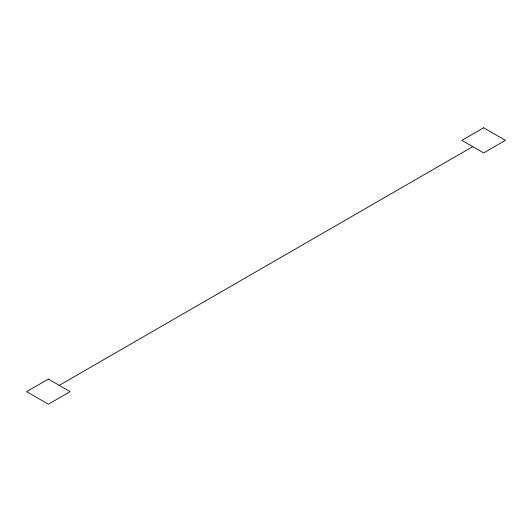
<?xml version="1.0" encoding="UTF-8"?>
<svg xmlns="http://www.w3.org/2000/svg" width="532" height="532" viewBox="0 0 532 532"><rect width="100%" height="100%" fill="white"/><g stroke="black" fill="none" stroke-linecap="round" stroke-linejoin="round"><path stroke-width="0.8" d="M59.245 385.368L472.755 146.633M48.365 379.083L26.6 391.652L48.365 404.214L70.124 391.652L48.365 379.083M483.635 127.786L461.876 140.348L483.635 152.917L505.4 140.348L483.635 127.786"/></g></svg>
